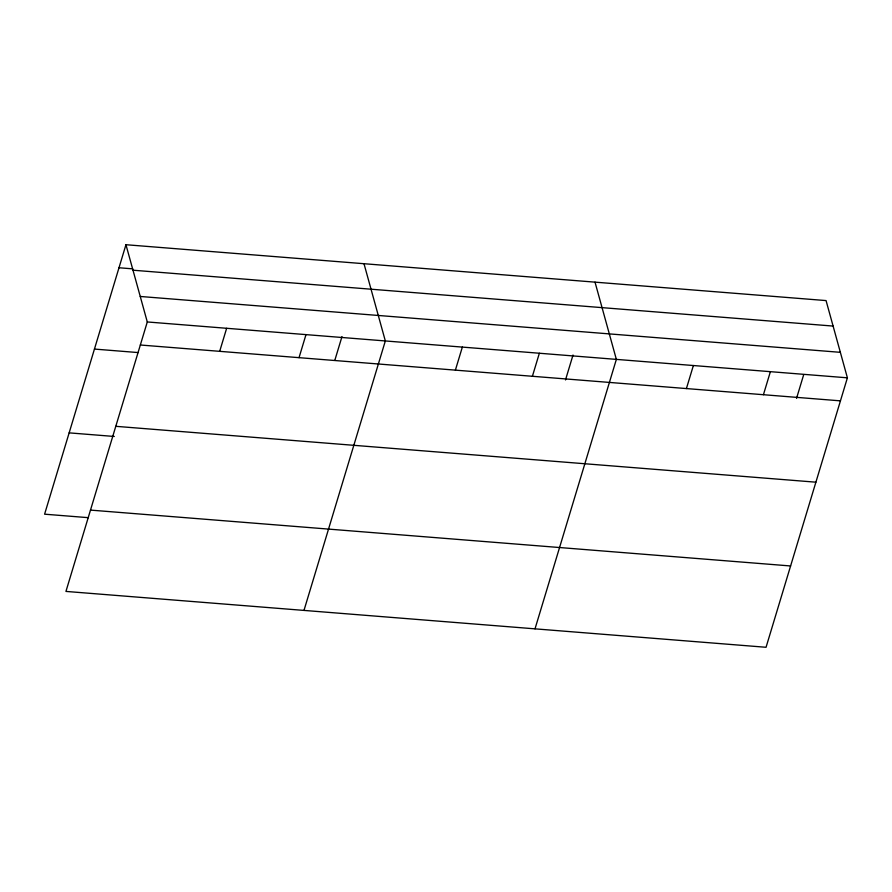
<?xml version="1.0" encoding="UTF-8"?>
<svg xmlns="http://www.w3.org/2000/svg" width="892" height="892" viewBox="0 0 892 892"><rect width="100%" height="100%" fill="white"/><g stroke="black" fill="none" stroke-linecap="round" stroke-linejoin="round"><path stroke-width="1.34" d="M125.95 244.72L147.291 321.956L65.941 591.418L766.05 647.28L847.4 377.818L826.059 300.582L125.95 244.72L44.6 514.182L88.375 517.672M219.688 351.325L226.646 328.289M299.032 357.659L305.989 334.623M334.857 360.201L341.982 336.596M303.982 610.407L385.333 340.956L363.992 263.709M455.388 370.135L462.346 347.1M532.401 376.279L539.359 353.243M565.495 379.947L573.021 355.027M535.01 628.849L616.361 359.387L595.02 282.151M686.416 388.566L693.374 365.53M763.429 394.71L770.387 371.674M796.534 398.378L803.659 374.774M119.004 267.756L132.674 268.849M132.997 270.209L833.106 326.071M140.256 296.467L840.353 352.329M147.291 321.956L847.4 377.818M140.345 345.003L840.442 400.854M94.452 349.073L138.227 352.574M115.793 426.32L815.89 482.182M69.152 432.865L114.299 436.467M90.493 510.101L790.602 565.963"/></g></svg>
